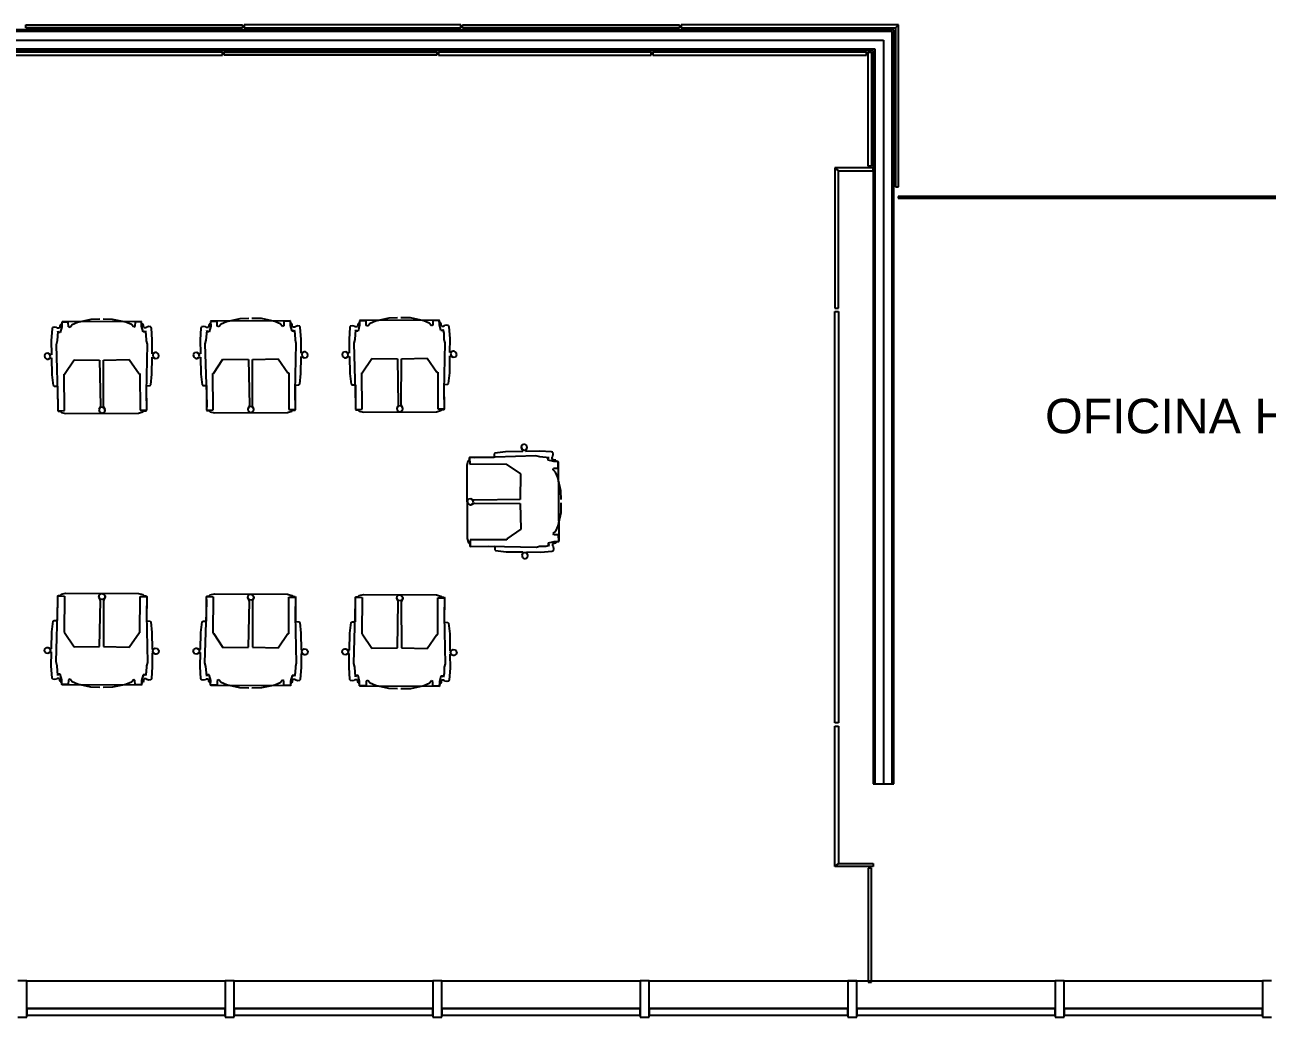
# Model space of a CAD drawing. Header units: millimetres. Extents: x 32.4 to 129.7, y 76.1 to 139.3.
# Drawn here: x 81.08 to 88.27, y 76.09 to 81.83 of the extents above; entities that cross this region are included whole.
import ezdxf

# ---------------------------------------------------------------- set-up
doc = ezdxf.new("R2010")
doc.units = ezdxf.units.MM
for name, color, linetype in [('carpinteria vidrio', 7, 'Continuous'), ('HATCH LADRILLO COMUN', 7, 'Continuous'), ('Lineas Carpintería', 7, 'Continuous'), ('n carpinteria vidrio', 7, 'Continuous'), ('Sectores', 3, 'Continuous'), ('tabique', 7, 'Continuous'), ('tabique revestimiento', 7, 'Continuous')]:
    doc.layers.add(name, color=color, linetype=linetype)
doc.styles.add('MtXpl_Arial_Unicode_', font='ARIALUNI.ttf')

msp = doc.modelspace()

# ---------------------------------------------------------------- linework, layer by layer
at = {"linetype": 'Continuous'}
for p, q in [((81.462156, 80.121919), (81.385203, 80.103895)), ((81.513317, 80.123496), (81.462156, 80.121919)), ((81.587584, 80.122712), (81.532148, 80.123718)), ((81.664736, 80.105665), (81.587584, 80.122712)), ((82.323315, 80.125839), (82.246363, 80.107815)), ((82.374477, 80.127416), (82.323315, 80.125839)), ((82.448743, 80.126632), (82.393308, 80.127638)), ((82.525896, 80.109585), (82.448743, 80.126632)), ((83.477015, 80.118768), (83.018386, 80.115875)), ((83.184475, 80.129759), (83.107522, 80.111735)), ((83.235636, 80.131335), (83.184475, 80.129759)), ((83.309903, 80.130552), (83.254467, 80.131558)), ((83.387056, 80.113504), (83.309903, 80.130552)), ((83.439662, 80.11641), (83.438897, 80.088642)), ((83.477213, 80.116429), (83.439662, 80.11641)), ((83.477212, 80.09031), (83.477015, 80.118768)), ((83.478247, 80.102491), (83.477213, 80.116429)), ((81.237048, 80.067212), (81.232558, 79.999667)), ((81.239751, 80.075021), (81.237048, 80.067212)), ((81.250811, 80.077319), (81.239751, 80.075021)), ((81.263007, 80.075027), (81.250811, 80.077319)), ((81.267063, 80.070836), (81.263007, 80.075027)), ((81.270765, 80.054164), (81.2661, 79.998738)), ((81.280948, 80.071394), (81.267063, 80.070836)), ((81.273511, 80.046826), (81.270765, 80.054164)), ((81.285003, 80.046899), (81.273511, 80.046826)), ((81.284717, 80.091623), (81.280948, 80.071394)), ((81.292455, 80.091717), (81.284717, 80.091623)), ((81.293832, 80.080257), (81.285003, 80.046899)), ((81.293313, 80.105667), (81.292455, 80.091717)), ((81.296066, 80.108035), (81.293313, 80.105667)), ((81.330861, 80.106124), (81.293313, 80.105667)), ((81.293313, 80.105667), (81.293832, 80.080257)), ((81.754695, 80.110928), (81.296066, 80.108035)), ((81.331986, 80.078651), (81.330861, 80.106124)), ((81.341463, 80.075841), (81.331986, 80.078651)), ((81.354098, 80.090296), (81.341463, 80.075841)), ((81.385203, 80.103895), (81.354098, 80.090296)), ((81.696011, 80.092461), (81.664736, 80.105665)), ((81.709514, 80.077402), (81.696011, 80.092461)), ((81.716578, 80.080802), (81.709514, 80.077402)), ((81.717342, 80.108571), (81.716578, 80.080802)), ((81.754894, 80.10859), (81.717342, 80.108571)), ((81.754893, 80.08247), (81.754695, 80.110928)), ((81.763947, 80.049931), (81.754893, 80.08247)), ((81.755928, 80.094651), (81.754894, 80.10859)), ((81.763667, 80.094655), (81.755928, 80.094651)), ((81.76773, 80.074171), (81.763667, 80.094655)), ((81.775439, 80.050004), (81.763947, 80.049931)), ((81.781498, 80.073991), (81.76773, 80.074171)), ((81.777661, 80.056179), (81.775439, 80.050004)), ((81.782262, 80.034451), (81.777661, 80.056179)), ((81.785584, 80.078335), (81.781498, 80.073991)), ((81.79775, 80.080782), (81.785584, 80.078335)), ((81.808839, 80.078624), (81.79775, 80.080782)), ((81.81164, 80.07085), (81.808839, 80.078624)), ((81.816986, 80.003358), (81.81164, 80.07085)), ((82.098208, 80.071132), (82.093717, 80.003587)), ((82.10091, 80.078941), (82.098208, 80.071132)), ((82.111971, 80.081239), (82.10091, 80.078941)), ((82.124166, 80.078947), (82.111971, 80.081239)), ((82.128223, 80.074755), (82.124166, 80.078947)), ((82.131925, 80.058084), (82.12726, 80.002658)), ((82.142107, 80.075314), (82.128223, 80.074755)), ((82.134671, 80.050746), (82.131925, 80.058084)), ((82.146163, 80.050819), (82.134671, 80.050746)), ((82.145877, 80.095543), (82.142107, 80.075314)), ((82.153615, 80.095637), (82.145877, 80.095543)), ((82.154991, 80.084177), (82.146163, 80.050819)), ((82.154472, 80.109587), (82.153615, 80.095637)), ((82.157226, 80.111955), (82.154472, 80.109587)), ((82.192021, 80.110044), (82.154472, 80.109587)), ((82.154472, 80.109587), (82.154991, 80.084177)), ((82.615855, 80.114848), (82.157226, 80.111955)), ((82.193146, 80.082571), (82.192021, 80.110044)), ((82.202623, 80.079761), (82.193146, 80.082571)), ((82.215257, 80.094216), (82.202623, 80.079761)), ((82.246363, 80.107815), (82.215257, 80.094216)), ((82.557171, 80.096381), (82.525896, 80.109585)), ((82.570673, 80.081322), (82.557171, 80.096381)), ((82.577738, 80.084722), (82.570673, 80.081322)), ((82.578502, 80.11249), (82.577738, 80.084722)), ((82.616053, 80.11251), (82.578502, 80.11249)), ((82.616052, 80.08639), (82.615855, 80.114848)), ((82.625106, 80.053851), (82.616052, 80.08639)), ((82.617088, 80.098571), (82.616053, 80.11251)), ((82.624826, 80.098575), (82.617088, 80.098571)), ((82.628889, 80.078091), (82.624826, 80.098575)), ((82.636598, 80.053924), (82.625106, 80.053851)), ((82.642658, 80.077911), (82.628889, 80.078091)), ((82.638821, 80.060099), (82.636598, 80.053924)), ((82.643421, 80.03837), (82.638821, 80.060099)), ((82.646744, 80.082255), (82.642658, 80.077911)), ((82.65891, 80.084702), (82.646744, 80.082255)), ((82.669998, 80.082544), (82.65891, 80.084702)), ((82.672799, 80.07477), (82.669998, 80.082544)), ((82.678146, 80.007278), (82.672799, 80.07477)), ((82.959368, 80.075052), (82.954877, 80.007507)), ((82.96207, 80.082861), (82.959368, 80.075052)), ((82.973131, 80.085159), (82.96207, 80.082861)), ((82.985326, 80.082867), (82.973131, 80.085159)), ((82.989383, 80.078675), (82.985326, 80.082867)), ((82.993084, 80.062004), (82.988419, 80.006578)), ((83.003267, 80.079234), (82.989383, 80.078675)), ((82.995831, 80.054666), (82.993084, 80.062004)), ((83.007323, 80.054739), (82.995831, 80.054666)), ((83.007036, 80.099463), (83.003267, 80.079234)), ((83.014774, 80.099557), (83.007036, 80.099463)), ((83.016151, 80.088097), (83.007323, 80.054739)), ((83.015632, 80.113507), (83.014774, 80.099557)), ((83.018386, 80.115875), (83.015632, 80.113507)), ((83.053181, 80.113963), (83.015632, 80.113507)), ((83.015632, 80.113507), (83.016151, 80.088097)), ((83.054306, 80.086491), (83.053181, 80.113963)), ((83.063782, 80.083681), (83.054306, 80.086491)), ((83.076417, 80.098136), (83.063782, 80.083681)), ((83.107522, 80.111735), (83.076417, 80.098136)), ((83.418331, 80.100301), (83.387056, 80.113504)), ((83.431833, 80.085242), (83.418331, 80.100301)), ((83.438897, 80.088642), (83.431833, 80.085242)), ((83.486266, 80.057771), (83.477212, 80.09031)), ((83.485986, 80.102495), (83.478247, 80.102491)), ((83.490049, 80.082011), (83.485986, 80.102495)), ((83.497758, 80.057844), (83.486266, 80.057771)), ((83.503817, 80.081831), (83.490049, 80.082011)), ((83.49998, 80.064018), (83.497758, 80.057844)), ((83.504581, 80.04229), (83.49998, 80.064018)), ((83.507904, 80.086175), (83.503817, 80.081831)), ((83.520069, 80.088621), (83.507904, 80.086175)), ((83.531158, 80.086464), (83.520069, 80.088621)), ((83.533959, 80.07869), (83.531158, 80.086464)), ((83.539305, 80.011198), (83.533959, 80.07869)), ((81.232558, 79.999667), (81.234177, 79.918297)), ((81.2661, 79.998738), (81.260608, 79.976174)), ((81.260608, 79.976174), (81.270765, 79.623608)), ((81.783554, 79.998213), (81.782262, 80.034451)), ((81.783062, 79.702114), (81.788357, 79.979516)), ((81.788357, 79.979516), (81.783554, 79.998213)), ((81.8164, 79.922733), (81.816986, 80.003358)), ((82.093717, 80.003587), (82.095337, 79.922217)), ((82.12726, 80.002658), (82.121768, 79.980094)), ((82.121768, 79.980094), (82.131925, 79.627527)), ((82.644714, 80.002133), (82.643421, 80.03837)), ((82.644222, 79.706034), (82.649516, 79.983436)), ((82.649516, 79.983436), (82.644714, 80.002133)), ((82.67756, 79.926653), (82.678146, 80.007278)), ((82.954877, 80.007507), (82.956496, 79.926137)), ((82.988419, 80.006578), (82.982928, 79.984014)), ((82.982928, 79.984014), (82.993085, 79.631447)), ((83.505874, 80.006053), (83.504581, 80.04229)), ((83.505381, 79.709953), (83.510676, 79.987356)), ((83.510676, 79.987356), (83.505874, 80.006053)), ((83.53872, 79.930573), (83.539305, 80.011198)), ((81.200362, 79.92423), (81.192818, 79.912784)), ((81.200362, 79.92423), (81.192818, 79.912784)), ((81.192818, 79.912784), (81.195577, 79.899356)), ((81.192818, 79.912784), (81.195577, 79.899356)), ((81.213789, 79.926989), (81.200362, 79.92423)), ((81.213789, 79.926989), (81.200362, 79.92423)), ((81.225235, 79.919446), (81.213789, 79.926989)), ((81.223296, 79.92136), (81.213789, 79.926989)), ((81.220451, 79.894572), (81.227995, 79.906018)), ((81.234177, 79.918297), (81.223296, 79.92136)), ((81.227995, 79.906018), (81.225235, 79.919446)), ((81.815201, 79.805495), (81.816302, 79.903828)), ((81.816302, 79.903828), (81.834386, 79.895785)), ((81.834164, 79.930917), (81.8164, 79.922733)), ((81.827724, 79.928202), (81.820181, 79.916756)), ((81.820181, 79.916756), (81.82294, 79.903328)), ((81.82294, 79.903328), (81.834386, 79.895785)), ((81.841152, 79.930961), (81.827724, 79.928202)), ((81.841152, 79.930961), (81.834164, 79.930917)), ((81.852598, 79.923418), (81.841152, 79.930961)), ((81.852598, 79.923418), (81.841152, 79.930961)), ((81.847814, 79.898544), (81.855357, 79.90999)), ((81.847814, 79.898544), (81.855357, 79.90999)), ((81.855357, 79.90999), (81.852598, 79.923418)), ((81.852598, 79.923418), (81.852598, 79.923418)), ((81.855357, 79.90999), (81.852598, 79.923418)), ((81.852598, 79.923418), (81.852598, 79.923418)), ((82.061521, 79.92815), (82.053978, 79.916704)), ((82.061521, 79.92815), (82.053978, 79.916704)), ((82.053978, 79.916704), (82.056737, 79.903276)), ((82.053978, 79.916704), (82.056737, 79.903276)), ((82.056737, 79.903276), (82.068183, 79.895733)), ((82.056737, 79.903276), (82.068183, 79.895733)), ((82.074949, 79.930909), (82.061521, 79.92815)), ((82.074949, 79.930909), (82.061521, 79.92815)), ((82.086395, 79.923366), (82.074949, 79.930909)), ((82.084456, 79.92528), (82.074949, 79.930909)), ((82.075171, 79.895777), (82.084643, 79.901563)), ((82.081611, 79.898492), (82.089154, 79.909938)), ((82.095337, 79.922217), (82.084456, 79.92528)), ((82.084643, 79.901563), (82.09565, 79.904666)), ((82.089154, 79.909938), (82.086395, 79.923366)), ((82.09565, 79.904666), (82.098013, 79.805615)), ((82.67636, 79.809414), (82.677462, 79.907748)), ((82.677462, 79.907748), (82.695546, 79.899705)), ((82.695323, 79.934837), (82.67756, 79.926653)), ((82.688884, 79.932122), (82.681341, 79.920676)), ((82.681341, 79.920676), (82.6841, 79.907248)), ((82.6841, 79.907248), (82.695546, 79.899705)), ((82.702312, 79.934881), (82.688884, 79.932122)), ((82.702312, 79.934881), (82.695323, 79.934837)), ((82.695546, 79.899705), (82.708974, 79.902464)), ((82.695546, 79.899705), (82.708974, 79.902464)), ((82.713758, 79.927338), (82.702312, 79.934881)), ((82.713758, 79.927338), (82.702312, 79.934881)), ((82.708974, 79.902464), (82.716517, 79.91391)), ((82.708974, 79.902464), (82.716517, 79.91391)), ((82.716517, 79.91391), (82.713758, 79.927338)), ((82.713758, 79.927338), (82.713758, 79.927338)), ((82.716517, 79.91391), (82.713758, 79.927338)), ((82.713758, 79.927338), (82.713758, 79.927338)), ((82.922681, 79.93207), (82.915137, 79.920624)), ((82.922681, 79.93207), (82.915137, 79.920624)), ((82.915137, 79.920624), (82.917897, 79.907196)), ((82.915137, 79.920624), (82.917897, 79.907196)), ((82.917897, 79.907196), (82.929343, 79.899653)), ((82.917897, 79.907196), (82.929343, 79.899653)), ((82.936109, 79.934829), (82.922681, 79.93207)), ((82.936109, 79.934829), (82.922681, 79.93207)), ((82.929343, 79.899653), (82.94277, 79.902412)), ((82.947555, 79.927286), (82.936109, 79.934829)), ((82.945616, 79.9292), (82.936109, 79.934829)), ((82.936331, 79.899697), (82.945803, 79.905483)), ((82.94277, 79.902412), (82.950314, 79.913858)), ((82.956496, 79.926137), (82.945616, 79.9292)), ((82.945803, 79.905483), (82.95681, 79.908586)), ((82.950314, 79.913858), (82.947555, 79.927286)), ((82.95681, 79.908586), (82.959173, 79.809535)), ((83.53752, 79.813334), (83.538621, 79.911668)), ((83.538621, 79.911668), (83.556706, 79.903624)), ((83.556483, 79.938757), (83.53872, 79.930573)), ((83.550044, 79.936042), (83.5425, 79.924596)), ((83.5425, 79.924596), (83.54526, 79.911168)), ((83.54526, 79.911168), (83.556706, 79.903624)), ((83.563471, 79.938801), (83.550044, 79.936042)), ((83.563471, 79.938801), (83.556483, 79.938757)), ((83.556706, 79.903624), (83.570133, 79.906384)), ((83.556706, 79.903624), (83.570133, 79.906384)), ((83.574917, 79.931257), (83.563471, 79.938801)), ((83.574917, 79.931257), (83.563471, 79.938801)), ((83.570133, 79.906384), (83.577677, 79.91783)), ((83.570133, 79.906384), (83.577677, 79.91783)), ((83.577677, 79.91783), (83.574917, 79.931257)), ((83.574917, 79.931257), (83.574917, 79.931257)), ((83.577677, 79.91783), (83.574917, 79.931257)), ((83.574917, 79.931257), (83.574917, 79.931257)), ((81.195577, 79.899356), (81.207023, 79.891813)), ((81.195577, 79.899356), (81.207023, 79.891813)), ((81.207023, 79.891813), (81.220451, 79.894572)), ((81.207023, 79.891813), (81.214012, 79.891857)), ((81.214012, 79.891857), (81.223484, 79.897643)), ((81.223484, 79.897643), (81.234491, 79.900746)), ((81.234491, 79.900746), (81.236853, 79.801695)), ((81.309093, 79.805646), (81.364249, 79.888416)), ((81.364249, 79.888416), (81.511978, 79.886215)), ((81.511978, 79.886215), (81.517151, 79.621383)), ((81.534728, 79.621495), (81.535171, 79.886333)), ((81.535171, 79.886333), (81.684204, 79.890442)), ((81.684204, 79.890442), (81.740404, 79.808377)), ((81.834386, 79.895785), (81.847814, 79.898544)), ((81.834386, 79.895785), (81.847814, 79.898544)), ((82.068183, 79.895733), (82.081611, 79.898492)), ((82.068183, 79.895733), (82.075171, 79.895777)), ((82.170252, 79.809566), (82.225409, 79.892336)), ((82.225409, 79.892336), (82.373138, 79.890135)), ((82.373138, 79.890135), (82.378311, 79.625303)), ((82.395888, 79.625414), (82.396331, 79.890253)), ((82.396331, 79.890253), (82.545364, 79.894362)), ((82.545364, 79.894362), (82.601564, 79.812296)), ((82.929343, 79.899653), (82.936331, 79.899697)), ((83.031412, 79.813486), (83.086569, 79.896256)), ((83.086569, 79.896256), (83.234297, 79.894055)), ((83.234297, 79.894055), (83.23947, 79.629223)), ((83.257048, 79.629334), (83.257491, 79.894173)), ((83.257491, 79.894173), (83.406524, 79.898282)), ((83.406524, 79.898282), (83.462724, 79.816216)), ((81.236853, 79.801695), (81.244389, 79.739835)), ((81.30662, 79.80563), (81.309093, 79.805646)), ((81.308617, 79.595708), (81.30662, 79.80563)), ((81.740404, 79.808377), (81.745387, 79.808408)), ((81.745387, 79.808408), (81.746062, 79.596974)), ((81.808445, 79.743407), (81.815201, 79.805495)), ((82.098013, 79.805615), (82.105549, 79.743755)), ((82.167779, 79.80955), (82.170252, 79.809566)), ((82.169777, 79.599628), (82.167779, 79.80955)), ((82.601564, 79.812296), (82.606547, 79.812328)), ((82.606547, 79.812328), (82.607221, 79.600894)), ((82.669605, 79.747326), (82.67636, 79.809414)), ((82.959173, 79.809535), (82.966708, 79.747675)), ((83.028939, 79.81347), (83.031412, 79.813486)), ((83.030937, 79.603548), (83.028939, 79.81347)), ((83.462724, 79.816216), (83.467706, 79.816248)), ((83.467706, 79.816248), (83.468381, 79.604814)), ((83.530765, 79.751246), (83.53752, 79.813334)), ((81.244389, 79.739835), (81.248665, 79.736259)), ((81.248665, 79.736259), (81.269299, 79.735553)), ((81.269299, 79.735553), (81.269922, 79.5933)), ((81.78477, 79.59656), (81.783062, 79.702114)), ((81.783592, 79.738809), (81.804214, 79.739776)), ((81.78477, 79.59656), (81.783592, 79.738809)), ((81.804214, 79.739776), (81.808445, 79.743407)), ((82.105549, 79.743755), (82.109825, 79.740179)), ((82.109825, 79.740179), (82.130459, 79.739473)), ((82.130459, 79.739473), (82.131082, 79.59722)), ((82.64593, 79.60048), (82.644222, 79.706034)), ((82.644752, 79.742729), (82.665374, 79.743696)), ((82.64593, 79.60048), (82.644752, 79.742729)), ((82.665374, 79.743696), (82.669605, 79.747326)), ((82.966708, 79.747675), (82.970985, 79.744099)), ((82.970985, 79.744099), (82.991618, 79.743393)), ((82.991618, 79.743393), (82.992241, 79.60114)), ((83.507089, 79.6044), (83.505381, 79.709953)), ((83.505911, 79.746649), (83.526533, 79.747616)), ((83.507089, 79.6044), (83.505911, 79.746649)), ((83.526533, 79.747616), (83.530765, 79.751246)), ((81.270765, 79.623608), (81.269922, 79.5933)), ((81.517151, 79.621383), (81.514115, 79.610596)), ((81.529457, 79.615294), (81.516029, 79.612534)), ((81.540903, 79.60775), (81.529457, 79.615294)), ((81.537858, 79.610756), (81.534728, 79.621495)), ((82.131925, 79.627527), (82.131082, 79.59722)), ((82.377189, 79.616454), (82.369645, 79.605008)), ((82.375274, 79.614515), (82.369645, 79.605008)), ((82.378311, 79.625303), (82.375274, 79.614515)), ((82.390616, 79.619214), (82.377189, 79.616454)), ((82.402062, 79.61167), (82.390616, 79.619214)), ((82.399018, 79.614676), (82.395888, 79.625414)), ((82.404777, 79.605231), (82.399018, 79.614676)), ((82.993085, 79.631447), (82.992241, 79.60114)), ((83.238348, 79.620374), (83.230805, 79.608928)), ((83.236434, 79.618435), (83.230805, 79.608928)), ((83.23947, 79.629223), (83.236434, 79.618435)), ((83.251776, 79.623134), (83.238348, 79.620374)), ((83.263222, 79.61559), (83.251776, 79.623134)), ((83.260177, 79.618596), (83.257048, 79.629334)), ((83.265937, 79.609151), (83.260177, 79.618596)), ((83.265981, 79.602162), (83.263222, 79.61559)), ((81.269922, 79.5933), (81.308617, 79.595708)), ((81.269922, 79.5933), (81.272447, 79.590809)), ((81.272447, 79.590809), (81.283378, 79.590878)), ((81.283378, 79.590878), (81.291353, 79.583649)), ((81.291353, 79.583649), (81.315875, 79.577591)), ((81.315875, 79.577591), (81.738141, 79.580265)), ((81.516029, 79.612534), (81.508485, 79.601088)), ((81.514115, 79.610596), (81.508485, 79.601088)), ((81.508485, 79.601088), (81.511245, 79.587661)), ((81.508485, 79.601088), (81.511245, 79.587661)), ((81.511245, 79.587661), (81.522691, 79.580117)), ((81.511245, 79.587661), (81.522691, 79.580117)), ((81.522691, 79.580117), (81.536118, 79.582877)), ((81.522691, 79.580117), (81.536118, 79.582877)), ((81.536118, 79.582877), (81.543662, 79.594323)), ((81.536118, 79.582877), (81.543662, 79.594323)), ((81.543618, 79.601311), (81.537858, 79.610756)), ((81.543662, 79.594323), (81.540903, 79.60775)), ((81.543662, 79.594323), (81.543618, 79.601311)), ((81.738141, 79.580265), (81.762585, 79.586632)), ((81.746062, 79.596974), (81.78477, 79.59656)), ((81.762585, 79.586632), (81.770468, 79.593962)), ((81.770468, 79.593962), (81.782276, 79.594036)), ((81.782276, 79.594036), (81.78477, 79.59656)), ((82.131082, 79.59722), (82.169777, 79.599628)), ((82.131082, 79.59722), (82.133607, 79.594729)), ((82.133607, 79.594729), (82.144538, 79.594798)), ((82.144538, 79.594798), (82.152513, 79.587569)), ((82.152513, 79.587569), (82.177035, 79.581511)), ((82.177035, 79.581511), (82.599301, 79.584185)), ((82.369645, 79.605008), (82.372404, 79.591581)), ((82.369645, 79.605008), (82.372404, 79.591581)), ((82.372404, 79.591581), (82.38385, 79.584037)), ((82.372404, 79.591581), (82.38385, 79.584037)), ((82.38385, 79.584037), (82.397278, 79.586797)), ((82.38385, 79.584037), (82.397278, 79.586797)), ((82.397278, 79.586797), (82.404822, 79.598243)), ((82.397278, 79.586797), (82.404822, 79.598243)), ((82.404822, 79.598243), (82.402062, 79.61167)), ((82.404822, 79.598243), (82.404777, 79.605231)), ((82.599301, 79.584185), (82.623744, 79.590552)), ((82.607221, 79.600894), (82.64593, 79.60048)), ((82.623744, 79.590552), (82.631627, 79.597882)), ((82.631627, 79.597882), (82.643436, 79.597956)), ((82.643436, 79.597956), (82.64593, 79.60048)), ((82.992241, 79.60114), (83.030937, 79.603548)), ((82.992241, 79.60114), (82.994767, 79.598648)), ((82.994767, 79.598648), (83.005697, 79.598718)), ((83.005697, 79.598718), (83.013672, 79.591488)), ((83.013672, 79.591488), (83.038195, 79.585431)), ((83.038195, 79.585431), (83.46046, 79.588104)), ((83.230805, 79.608928), (83.233564, 79.595501)), ((83.230805, 79.608928), (83.233564, 79.595501)), ((83.233564, 79.595501), (83.24501, 79.587957)), ((83.233564, 79.595501), (83.24501, 79.587957)), ((83.24501, 79.587957), (83.258438, 79.590716)), ((83.24501, 79.587957), (83.258438, 79.590716)), ((83.258438, 79.590716), (83.265981, 79.602162)), ((83.258438, 79.590716), (83.265981, 79.602162)), ((83.265981, 79.602162), (83.265937, 79.609151)), ((83.46046, 79.588104), (83.484904, 79.594472)), ((83.468381, 79.604814), (83.507089, 79.6044)), ((83.484904, 79.594472), (83.492787, 79.601801)), ((83.492787, 79.601801), (83.504596, 79.601876)), ((83.504596, 79.601876), (83.507089, 79.6044)), ((83.971619, 79.400275), (83.958191, 79.397516)), ((83.971619, 79.400275), (83.958191, 79.397516)), ((83.983065, 79.392732), (83.971619, 79.400275)), ((83.983065, 79.392732), (83.971619, 79.400275)), ((84.035009, 79.332485), (83.682443, 79.322328)), ((83.795094, 79.344428), (83.794388, 79.323794)), ((83.79867, 79.348704), (83.795094, 79.344428)), ((83.86053, 79.35624), (83.79867, 79.348704)), ((83.959581, 79.358603), (83.86053, 79.35624)), ((83.958191, 79.397516), (83.950648, 79.38607)), ((83.958191, 79.397516), (83.950648, 79.38607)), ((83.950648, 79.38607), (83.953407, 79.372642)), ((83.950648, 79.38607), (83.950692, 79.379082)), ((83.950692, 79.379082), (83.956478, 79.36961)), ((83.953407, 79.372642), (83.964853, 79.365099)), ((83.956478, 79.36961), (83.959581, 79.358603)), ((83.964853, 79.365099), (83.978281, 79.367858)), ((83.977132, 79.358916), (83.980195, 79.369797)), ((84.058502, 79.360536), (83.977132, 79.358916)), ((83.978281, 79.367858), (83.985824, 79.379304)), ((83.980195, 79.369797), (83.985824, 79.379304)), ((83.985824, 79.379304), (83.983065, 79.392732)), ((83.985824, 79.379304), (83.983065, 79.392732)), ((84.057573, 79.326993), (84.035009, 79.332485)), ((84.112999, 79.322328), (84.057573, 79.326993)), ((84.126047, 79.356045), (84.058502, 79.360536)), ((84.133856, 79.353342), (84.126047, 79.356045)), ((84.129671, 79.32603), (84.133862, 79.330086)), ((84.130229, 79.312146), (84.129671, 79.32603)), ((84.136154, 79.342282), (84.133856, 79.353342)), ((84.133862, 79.330086), (84.136154, 79.342282)), ((83.642484, 79.30174), (83.636426, 79.277218)), ((83.636426, 79.277218), (83.6391, 78.854952)), ((83.649713, 79.309715), (83.642484, 79.30174)), ((83.652135, 79.323171), (83.649644, 79.320646)), ((83.649644, 79.320646), (83.649713, 79.309715)), ((83.794388, 79.323794), (83.652135, 79.323171)), ((83.652135, 79.323171), (83.654543, 79.284476)), ((83.682443, 79.322328), (83.652135, 79.323171)), ((83.654543, 79.284476), (83.864465, 79.286474)), ((83.864465, 79.286474), (83.864481, 79.284001)), ((83.864481, 79.284001), (83.947251, 79.228844)), ((84.105661, 79.319582), (84.112999, 79.322328)), ((84.105734, 79.30809), (84.105661, 79.319582)), ((84.139092, 79.299262), (84.105734, 79.30809)), ((84.150458, 79.308376), (84.130229, 79.312146)), ((84.134676, 79.25163), (84.137486, 79.261107)), ((84.137486, 79.261107), (84.164959, 79.262232)), ((84.164502, 79.29978), (84.139092, 79.299262)), ((84.150552, 79.300638), (84.150458, 79.308376)), ((84.164502, 79.29978), (84.150552, 79.300638)), ((84.164959, 79.262232), (84.164502, 79.29978)), ((84.16687, 79.297027), (84.164502, 79.29978)), ((84.169763, 78.838398), (84.16687, 79.297027)), ((83.947251, 79.228844), (83.94505, 79.081115)), ((84.149131, 79.238995), (84.134676, 79.25163)), ((84.16273, 79.20789), (84.149131, 79.238995)), ((84.180754, 79.130938), (84.16273, 79.20789)), ((84.182331, 79.079776), (84.180754, 79.130938)), ((83.646496, 79.081848), (83.638952, 79.070402)), ((83.646496, 79.081848), (83.638952, 79.070402)), ((83.638952, 79.070402), (83.641712, 79.056975)), ((83.638952, 79.070402), (83.641712, 79.056975)), ((83.641712, 79.056975), (83.653158, 79.049431)), ((83.641712, 79.056975), (83.653158, 79.049431)), ((83.659923, 79.084608), (83.646496, 79.081848)), ((83.659923, 79.084608), (83.646496, 79.081848)), ((83.653158, 79.049431), (83.666585, 79.052191)), ((83.653158, 79.049431), (83.660146, 79.049475)), ((83.671369, 79.077064), (83.659923, 79.084608)), ((83.669431, 79.078979), (83.659923, 79.084608)), ((83.660146, 79.049475), (83.669591, 79.055235)), ((83.666585, 79.052191), (83.674129, 79.063637)), ((83.680218, 79.075942), (83.669431, 79.078979)), ((83.669591, 79.055235), (83.68033, 79.058365)), ((83.674129, 79.063637), (83.671369, 79.077064)), ((83.94505, 79.081115), (83.680218, 79.075942)), ((83.68033, 79.058365), (83.945168, 79.057922)), ((83.945168, 79.057922), (83.949277, 78.908889)), ((84.181547, 79.00551), (84.182553, 79.060945)), ((84.1645, 78.928357), (84.181547, 79.00551)), ((83.949277, 78.908889), (83.867212, 78.852689)), ((84.136237, 78.883579), (84.151296, 78.897082)), ((84.151296, 78.897082), (84.1645, 78.928357)), ((83.6391, 78.854952), (83.645467, 78.830509)), ((83.645467, 78.830509), (83.652797, 78.822626)), ((83.655809, 78.847032), (83.655395, 78.808323)), ((83.867243, 78.847706), (83.655809, 78.847032)), ((83.867212, 78.852689), (83.867243, 78.847706)), ((84.108766, 78.829146), (84.141305, 78.838201)), ((84.108839, 78.817655), (84.108766, 78.829146)), ((84.132826, 78.811595), (84.133006, 78.825364)), ((84.133006, 78.825364), (84.15349, 78.829427)), ((84.139637, 78.876515), (84.136237, 78.883579)), ((84.167406, 78.875751), (84.139637, 78.876515)), ((84.141305, 78.838201), (84.169763, 78.838398)), ((84.153486, 78.837165), (84.167425, 78.838199)), ((84.15349, 78.829427), (84.153486, 78.837165)), ((84.167425, 78.838199), (84.167406, 78.875751)), ((83.652797, 78.822626), (83.652871, 78.810817)), ((83.652871, 78.810817), (83.655395, 78.808323)), ((83.655395, 78.808323), (83.760949, 78.810031)), ((83.655395, 78.808323), (83.797644, 78.809501)), ((83.760949, 78.810031), (84.038351, 78.804737)), ((83.797644, 78.809501), (83.798611, 78.788879)), ((83.798611, 78.788879), (83.802242, 78.784648)), ((83.802242, 78.784648), (83.86433, 78.777892)), ((83.86433, 78.777892), (83.962663, 78.776791)), ((83.962663, 78.776791), (83.95462, 78.758707)), ((83.962163, 78.770153), (83.95462, 78.758707)), ((83.95462, 78.758707), (83.957379, 78.745279)), ((83.95462, 78.758707), (83.957379, 78.745279)), ((83.975591, 78.772912), (83.962163, 78.770153)), ((83.987037, 78.765369), (83.975591, 78.772912)), ((83.989752, 78.758929), (83.981568, 78.776693)), ((83.981568, 78.776693), (84.062193, 78.776107)), ((83.982253, 78.740495), (83.989796, 78.751941)), ((83.982253, 78.740495), (83.989796, 78.751941)), ((83.989796, 78.751941), (83.987037, 78.765369)), ((83.989796, 78.751941), (83.989752, 78.758929)), ((84.038351, 78.804737), (84.057048, 78.809539)), ((84.057048, 78.809539), (84.093286, 78.810832)), ((84.062193, 78.776107), (84.129685, 78.781453)), ((84.093286, 78.810832), (84.115014, 78.815432)), ((84.115014, 78.815432), (84.108839, 78.817655)), ((84.129685, 78.781453), (84.137459, 78.784255)), ((84.13717, 78.807509), (84.132826, 78.811595)), ((84.139617, 78.795343), (84.13717, 78.807509)), ((84.137459, 78.784255), (84.139617, 78.795343)), ((83.957379, 78.745279), (83.968825, 78.737736)), ((83.957379, 78.745279), (83.968825, 78.737736)), ((83.968825, 78.737736), (83.982253, 78.740495)), ((83.968825, 78.737736), (83.982253, 78.740495)), ((83.982253, 78.740495), (83.982253, 78.740495)), ((83.982253, 78.740495), (83.982253, 78.740495)), ((81.291353, 78.53276), (81.315875, 78.538817)), ((81.315875, 78.538817), (81.738141, 78.536144)), ((81.511245, 78.528748), (81.522691, 78.536291)), ((81.511245, 78.528748), (81.522691, 78.536291)), ((81.522691, 78.536291), (81.536118, 78.533532)), ((81.522691, 78.536291), (81.536118, 78.533532)), ((81.738141, 78.536144), (81.762585, 78.529776)), ((81.260608, 78.140234), (81.270765, 78.492801)), ((81.269299, 78.380856), (81.269922, 78.523108)), ((81.269922, 78.523108), (81.272447, 78.5256)), ((81.269922, 78.523108), (81.308617, 78.5207)), ((81.270765, 78.492801), (81.269922, 78.523108)), ((81.272447, 78.5256), (81.283378, 78.525531)), ((81.283378, 78.525531), (81.291353, 78.53276)), ((81.308617, 78.5207), (81.30662, 78.310778)), ((81.508485, 78.51532), (81.511245, 78.528748)), ((81.508485, 78.51532), (81.511245, 78.528748)), ((81.516029, 78.503874), (81.508485, 78.51532)), ((81.514115, 78.505813), (81.508485, 78.51532)), ((81.511978, 78.230194), (81.517151, 78.495025)), ((81.517151, 78.495025), (81.514115, 78.505813)), ((81.529457, 78.501115), (81.516029, 78.503874)), ((81.540903, 78.508658), (81.529457, 78.501115)), ((81.537858, 78.505652), (81.534728, 78.494914)), ((81.534728, 78.494914), (81.535171, 78.230075)), ((81.536118, 78.533532), (81.543662, 78.522086)), ((81.536118, 78.533532), (81.543662, 78.522086)), ((81.543618, 78.515098), (81.537858, 78.505652)), ((81.543662, 78.522086), (81.540903, 78.508658)), ((81.543662, 78.522086), (81.543618, 78.515098)), ((81.745387, 78.308), (81.746062, 78.519435)), ((81.746062, 78.519435), (81.78477, 78.519849)), ((81.762585, 78.529776), (81.770468, 78.522447)), ((81.770468, 78.522447), (81.782276, 78.522372)), ((81.782276, 78.522372), (81.78477, 78.519849)), ((81.78477, 78.519849), (81.783062, 78.414295)), ((81.78477, 78.519849), (81.783592, 78.3776)), ((82.121768, 78.136314), (82.131925, 78.488881)), ((82.130459, 78.376936), (82.131082, 78.519188)), ((82.131082, 78.519188), (82.133607, 78.52168)), ((82.131082, 78.519188), (82.169777, 78.51678)), ((82.131925, 78.488881), (82.131082, 78.519188)), ((82.133607, 78.52168), (82.144538, 78.521611)), ((82.144538, 78.521611), (82.152513, 78.52884)), ((82.152513, 78.52884), (82.177035, 78.534897)), ((82.169777, 78.51678), (82.167779, 78.306858)), ((82.177035, 78.534897), (82.599301, 78.532224)), ((82.369645, 78.5114), (82.372404, 78.524828)), ((82.369645, 78.5114), (82.372404, 78.524828)), ((82.377189, 78.499954), (82.369645, 78.5114)), ((82.375274, 78.501893), (82.369645, 78.5114)), ((82.372404, 78.524828), (82.38385, 78.532371)), ((82.372404, 78.524828), (82.38385, 78.532371)), ((82.373138, 78.226274), (82.378311, 78.491105)), ((82.378311, 78.491105), (82.375274, 78.501893)), ((82.390616, 78.497195), (82.377189, 78.499954)), ((82.38385, 78.532371), (82.397278, 78.529612)), ((82.38385, 78.532371), (82.397278, 78.529612)), ((82.402062, 78.504738), (82.390616, 78.497195)), ((82.399018, 78.501732), (82.395888, 78.490994)), ((82.395888, 78.490994), (82.396331, 78.226155)), ((82.397278, 78.529612), (82.404822, 78.518166)), ((82.397278, 78.529612), (82.404822, 78.518166)), ((82.404777, 78.511178), (82.399018, 78.501732)), ((82.404822, 78.518166), (82.402062, 78.504738)), ((82.404822, 78.518166), (82.404777, 78.511178)), ((82.599301, 78.532224), (82.623744, 78.525856)), ((82.606547, 78.30408), (82.607221, 78.515515)), ((82.607221, 78.515515), (82.64593, 78.515929)), ((82.623744, 78.525856), (82.631627, 78.518527)), ((82.631627, 78.518527), (82.643436, 78.518452)), ((82.643436, 78.518452), (82.64593, 78.515929)), ((82.64593, 78.515929), (82.644222, 78.410375)), ((82.64593, 78.515929), (82.644752, 78.37368)), ((82.982928, 78.132394), (82.993085, 78.484961)), ((82.991618, 78.373016), (82.992241, 78.515268)), ((82.992241, 78.515268), (82.994767, 78.51776)), ((82.992241, 78.515268), (83.030937, 78.51286)), ((82.993085, 78.484961), (82.992241, 78.515268)), ((82.994767, 78.51776), (83.005697, 78.517691)), ((83.005697, 78.517691), (83.013672, 78.52492)), ((83.013672, 78.52492), (83.038195, 78.530977)), ((83.030937, 78.51286), (83.028939, 78.302938)), ((83.038195, 78.530977), (83.46046, 78.528304)), ((83.230805, 78.50748), (83.233564, 78.520908)), ((83.230805, 78.50748), (83.233564, 78.520908)), ((83.238348, 78.496034), (83.230805, 78.50748)), ((83.236434, 78.497973), (83.230805, 78.50748)), ((83.233564, 78.520908), (83.24501, 78.528451)), ((83.233564, 78.520908), (83.24501, 78.528451)), ((83.234297, 78.222354), (83.23947, 78.487185)), ((83.23947, 78.487185), (83.236434, 78.497973)), ((83.251776, 78.493275), (83.238348, 78.496034)), ((83.24501, 78.528451), (83.258438, 78.525692)), ((83.24501, 78.528451), (83.258438, 78.525692)), ((83.263222, 78.500818), (83.251776, 78.493275)), ((83.260177, 78.497812), (83.257048, 78.487074)), ((83.257048, 78.487074), (83.257491, 78.222236)), ((83.258438, 78.525692), (83.265981, 78.514246)), ((83.258438, 78.525692), (83.265981, 78.514246)), ((83.265937, 78.507258), (83.260177, 78.497812)), ((83.265981, 78.514246), (83.263222, 78.500818)), ((83.265981, 78.514246), (83.265937, 78.507258)), ((83.46046, 78.528304), (83.484904, 78.521937)), ((83.467706, 78.300161), (83.468381, 78.511595)), ((83.468381, 78.511595), (83.507089, 78.512009)), ((83.484904, 78.521937), (83.492787, 78.514607)), ((83.492787, 78.514607), (83.504596, 78.514532)), ((83.504596, 78.514532), (83.507089, 78.512009)), ((83.507089, 78.512009), (83.505381, 78.406455)), ((83.507089, 78.512009), (83.505911, 78.36976)), ((81.783062, 78.414295), (81.788357, 78.136892)), ((82.644222, 78.410375), (82.649516, 78.132972)), ((83.505381, 78.406455), (83.510676, 78.129052)), ((81.236853, 78.314713), (81.244389, 78.376573)), ((81.244389, 78.376573), (81.248665, 78.380149)), ((81.248665, 78.380149), (81.269299, 78.380856)), ((81.783592, 78.3776), (81.804214, 78.376632)), ((81.804214, 78.376632), (81.808445, 78.373002)), ((81.808445, 78.373002), (81.815201, 78.310914)), ((82.098013, 78.310793), (82.105549, 78.372653)), ((82.105549, 78.372653), (82.109825, 78.376229)), ((82.109825, 78.376229), (82.130459, 78.376936)), ((82.644752, 78.37368), (82.665374, 78.372712)), ((82.665374, 78.372712), (82.669605, 78.369082)), ((82.669605, 78.369082), (82.67636, 78.306994)), ((82.959173, 78.306873), (82.966708, 78.368734)), ((82.966708, 78.368734), (82.970985, 78.372309)), ((82.970985, 78.372309), (82.991618, 78.373016)), ((83.505911, 78.36976), (83.526533, 78.368792)), ((83.526533, 78.368792), (83.530765, 78.365162)), ((83.530765, 78.365162), (83.53752, 78.303074)), ((81.234491, 78.215663), (81.236853, 78.314713)), ((81.30662, 78.310778), (81.309093, 78.310763)), ((81.309093, 78.310763), (81.364249, 78.227992)), ((81.684204, 78.225966), (81.740404, 78.308032)), ((81.740404, 78.308032), (81.745387, 78.308)), ((81.815201, 78.310914), (81.816302, 78.21258)), ((82.09565, 78.211743), (82.098013, 78.310793)), ((82.167779, 78.306858), (82.170252, 78.306843)), ((82.170252, 78.306843), (82.225409, 78.224072)), ((82.545364, 78.222046), (82.601564, 78.304112)), ((82.601564, 78.304112), (82.606547, 78.30408)), ((82.67636, 78.306994), (82.677462, 78.20866)), ((82.95681, 78.207823), (82.959173, 78.306873)), ((83.028939, 78.302938), (83.031412, 78.302923)), ((83.031412, 78.302923), (83.086569, 78.220152)), ((83.406524, 78.218127), (83.462724, 78.300192)), ((83.462724, 78.300192), (83.467706, 78.300161)), ((83.53752, 78.303074), (83.538621, 78.204741)), ((81.192818, 78.203625), (81.195577, 78.217052)), ((81.192818, 78.203625), (81.195577, 78.217052)), ((81.200362, 78.192179), (81.192818, 78.203625)), ((81.200362, 78.192179), (81.192818, 78.203625)), ((81.195577, 78.217052), (81.207023, 78.224596)), ((81.195577, 78.217052), (81.207023, 78.224596)), ((81.213789, 78.189419), (81.200362, 78.192179)), ((81.213789, 78.189419), (81.200362, 78.192179)), ((81.207023, 78.224596), (81.220451, 78.221836)), ((81.207023, 78.224596), (81.214012, 78.224552)), ((81.225235, 78.196963), (81.213789, 78.189419)), ((81.223296, 78.195048), (81.213789, 78.189419)), ((81.214012, 78.224552), (81.223484, 78.218765)), ((81.220451, 78.221836), (81.227995, 78.21039)), ((81.234177, 78.198111), (81.223296, 78.195048)), ((81.223484, 78.218765), (81.234491, 78.215663)), ((81.227995, 78.21039), (81.225235, 78.196963)), ((81.232558, 78.116742), (81.234177, 78.198111)), ((81.364249, 78.227992), (81.511978, 78.230194)), ((81.535171, 78.230075), (81.684204, 78.225966)), ((81.816302, 78.21258), (81.834386, 78.220624)), ((81.834164, 78.185492), (81.8164, 78.193675)), ((81.8164, 78.193675), (81.816986, 78.11305)), ((81.820181, 78.199653), (81.82294, 78.21308)), ((81.827724, 78.188207), (81.820181, 78.199653)), ((81.82294, 78.21308), (81.834386, 78.220624)), ((81.841152, 78.185447), (81.827724, 78.188207)), ((81.841152, 78.185447), (81.834164, 78.185492)), ((81.834386, 78.220624), (81.847814, 78.217864)), ((81.834386, 78.220624), (81.847814, 78.217864)), ((81.852598, 78.192991), (81.841152, 78.185447)), ((81.852598, 78.192991), (81.841152, 78.185447)), ((81.847814, 78.217864), (81.855357, 78.206418)), ((81.847814, 78.217864), (81.855357, 78.206418)), ((81.855357, 78.206418), (81.852598, 78.192991)), ((81.855357, 78.206418), (81.852598, 78.192991)), ((81.852598, 78.192991), (81.852598, 78.192991)), ((81.852598, 78.192991), (81.852598, 78.192991)), ((82.053978, 78.199705), (82.056737, 78.213132)), ((82.053978, 78.199705), (82.056737, 78.213132)), ((82.061521, 78.188259), (82.053978, 78.199705)), ((82.061521, 78.188259), (82.053978, 78.199705)), ((82.056737, 78.213132), (82.068183, 78.220676)), ((82.056737, 78.213132), (82.068183, 78.220676)), ((82.074949, 78.185499), (82.061521, 78.188259)), ((82.074949, 78.185499), (82.061521, 78.188259)), ((82.068183, 78.220676), (82.081611, 78.217916)), ((82.068183, 78.220676), (82.075171, 78.220632)), ((82.086395, 78.193043), (82.074949, 78.185499)), ((82.084456, 78.191128), (82.074949, 78.185499)), ((82.075171, 78.220632), (82.084643, 78.214845)), ((82.081611, 78.217916), (82.089154, 78.20647)), ((82.095337, 78.194191), (82.084456, 78.191128)), ((82.084643, 78.214845), (82.09565, 78.211743)), ((82.089154, 78.20647), (82.086395, 78.193043)), ((82.093717, 78.112822), (82.095337, 78.194191)), ((82.225409, 78.224072), (82.373138, 78.226274)), ((82.396331, 78.226155), (82.545364, 78.222046)), ((82.677462, 78.20866), (82.695546, 78.216704)), ((82.695323, 78.181572), (82.67756, 78.189756)), ((82.67756, 78.189756), (82.678146, 78.10913)), ((82.681341, 78.195733), (82.6841, 78.20916)), ((82.688884, 78.184287), (82.681341, 78.195733)), ((82.6841, 78.20916), (82.695546, 78.216704)), ((82.702312, 78.181527), (82.688884, 78.184287)), ((82.702312, 78.181527), (82.695323, 78.181572)), ((82.695546, 78.216704), (82.708974, 78.213945)), ((82.695546, 78.216704), (82.708974, 78.213945)), ((82.713758, 78.189071), (82.702312, 78.181527)), ((82.713758, 78.189071), (82.702312, 78.181527)), ((82.708974, 78.213945), (82.716517, 78.202499)), ((82.708974, 78.213945), (82.716517, 78.202499)), ((82.716517, 78.202499), (82.713758, 78.189071)), ((82.716517, 78.202499), (82.713758, 78.189071)), ((82.713758, 78.189071), (82.713758, 78.189071)), ((82.713758, 78.189071), (82.713758, 78.189071)), ((82.915137, 78.195785), (82.917897, 78.209212)), ((82.915137, 78.195785), (82.917897, 78.209212)), ((82.922681, 78.184339), (82.915137, 78.195785)), ((82.922681, 78.184339), (82.915137, 78.195785)), ((82.917897, 78.209212), (82.929343, 78.216756)), ((82.917897, 78.209212), (82.929343, 78.216756)), ((82.936109, 78.181579), (82.922681, 78.184339)), ((82.936109, 78.181579), (82.922681, 78.184339)), ((82.929343, 78.216756), (82.94277, 78.213997)), ((82.929343, 78.216756), (82.936331, 78.216712)), ((82.947555, 78.189123), (82.936109, 78.181579)), ((82.945616, 78.187208), (82.936109, 78.181579)), ((82.936331, 78.216712), (82.945803, 78.210925)), ((82.94277, 78.213997), (82.950314, 78.202551)), ((82.956496, 78.190271), (82.945616, 78.187208)), ((82.945803, 78.210925), (82.95681, 78.207823)), ((82.950314, 78.202551), (82.947555, 78.189123)), ((82.954877, 78.108902), (82.956496, 78.190271)), ((83.086569, 78.220152), (83.234297, 78.222354)), ((83.257491, 78.222236), (83.406524, 78.218127)), ((83.538621, 78.204741), (83.556706, 78.212784)), ((83.556483, 78.177652), (83.53872, 78.185836)), ((83.53872, 78.185836), (83.539305, 78.10521)), ((83.5425, 78.191813), (83.54526, 78.20524)), ((83.550044, 78.180367), (83.5425, 78.191813)), ((83.54526, 78.20524), (83.556706, 78.212784)), ((83.563471, 78.177607), (83.550044, 78.180367)), ((83.563471, 78.177607), (83.556483, 78.177652)), ((83.556706, 78.212784), (83.570133, 78.210025)), ((83.556706, 78.212784), (83.570133, 78.210025)), ((83.574917, 78.185151), (83.563471, 78.177607)), ((83.574917, 78.185151), (83.563471, 78.177607)), ((83.570133, 78.210025), (83.577677, 78.198579)), ((83.570133, 78.210025), (83.577677, 78.198579)), ((83.577677, 78.198579), (83.574917, 78.185151)), ((83.577677, 78.198579), (83.574917, 78.185151)), ((83.574917, 78.185151), (83.574917, 78.185151)), ((83.574917, 78.185151), (83.574917, 78.185151)), ((81.237048, 78.049196), (81.232558, 78.116742)), ((81.2661, 78.117671), (81.260608, 78.140234)), ((81.270765, 78.062244), (81.2661, 78.117671)), ((81.783554, 78.118195), (81.782262, 78.081958)), ((81.788357, 78.136892), (81.783554, 78.118195)), ((81.816986, 78.11305), (81.81164, 78.045558)), ((82.098208, 78.045276), (82.093717, 78.112822)), ((82.12726, 78.113751), (82.121768, 78.136314)), ((82.131925, 78.058325), (82.12726, 78.113751)), ((82.644714, 78.114275), (82.643421, 78.078038)), ((82.649516, 78.132972), (82.644714, 78.114275)), ((82.678146, 78.10913), (82.672799, 78.041638)), ((82.959368, 78.041356), (82.954877, 78.108902)), ((82.988419, 78.109831), (82.982928, 78.132394)), ((82.993084, 78.054405), (82.988419, 78.109831)), ((83.505874, 78.110355), (83.504581, 78.074118)), ((83.510676, 78.129052), (83.505874, 78.110355)), ((83.539305, 78.10521), (83.533959, 78.037719)), ((81.239751, 78.041387), (81.237048, 78.049196)), ((81.250811, 78.03909), (81.239751, 78.041387)), ((81.263007, 78.041382), (81.250811, 78.03909)), ((81.267063, 78.045573), (81.263007, 78.041382)), ((81.280948, 78.045014), (81.267063, 78.045573)), ((81.273511, 78.069582), (81.270765, 78.062244)), ((81.285003, 78.06951), (81.273511, 78.069582)), ((81.284717, 78.024785), (81.280948, 78.045014)), ((81.293832, 78.036151), (81.285003, 78.06951)), ((81.293313, 78.010741), (81.293832, 78.036151)), ((81.331986, 78.037757), (81.330861, 78.010285)), ((81.341463, 78.040567), (81.331986, 78.037757)), ((81.354098, 78.026112), (81.341463, 78.040567)), ((81.709514, 78.039006), (81.696011, 78.023947)), ((81.716578, 78.035606), (81.709514, 78.039006)), ((81.717342, 78.007838), (81.716578, 78.035606)), ((81.754893, 78.033938), (81.754695, 78.005481)), ((81.763947, 78.066477), (81.754893, 78.033938)), ((81.76773, 78.042237), (81.763667, 78.021753)), ((81.775439, 78.066405), (81.763947, 78.066477)), ((81.781498, 78.042417), (81.76773, 78.042237)), ((81.777661, 78.06023), (81.775439, 78.066405)), ((81.782262, 78.081958), (81.777661, 78.06023)), ((81.785584, 78.038073), (81.781498, 78.042417)), ((81.79775, 78.035627), (81.785584, 78.038073)), ((81.808839, 78.037784), (81.79775, 78.035627)), ((81.81164, 78.045558), (81.808839, 78.037784)), ((82.10091, 78.037467), (82.098208, 78.045276)), ((82.111971, 78.03517), (82.10091, 78.037467)), ((82.124166, 78.037462), (82.111971, 78.03517)), ((82.128223, 78.041653), (82.124166, 78.037462)), ((82.142107, 78.041094), (82.128223, 78.041653)), ((82.134671, 78.065663), (82.131925, 78.058325)), ((82.146163, 78.06559), (82.134671, 78.065663)), ((82.145877, 78.020865), (82.142107, 78.041094)), ((82.154991, 78.032231), (82.146163, 78.06559)), ((82.193146, 78.033837), (82.192021, 78.006365)), ((82.202623, 78.036647), (82.193146, 78.033837)), ((82.215257, 78.022192), (82.202623, 78.036647)), ((82.570673, 78.035086), (82.557171, 78.020028)), ((82.577738, 78.031686), (82.570673, 78.035086)), ((82.625106, 78.062558), (82.616052, 78.030018)), ((82.628889, 78.038317), (82.624826, 78.017833)), ((82.636598, 78.062485), (82.625106, 78.062558)), ((82.642658, 78.038497), (82.628889, 78.038317)), ((82.638821, 78.05631), (82.636598, 78.062485)), ((82.643421, 78.078038), (82.638821, 78.05631)), ((82.646744, 78.034153), (82.642658, 78.038497)), ((82.65891, 78.031707), (82.646744, 78.034153)), ((82.669998, 78.033864), (82.65891, 78.031707)), ((82.672799, 78.041638), (82.669998, 78.033864)), ((82.96207, 78.033547), (82.959368, 78.041356)), ((82.973131, 78.03125), (82.96207, 78.033547)), ((82.985326, 78.033542), (82.973131, 78.03125)), ((82.989383, 78.037733), (82.985326, 78.033542)), ((83.003267, 78.037174), (82.989383, 78.037733)), ((82.995831, 78.061743), (82.993084, 78.054405)), ((83.007323, 78.06167), (82.995831, 78.061743)), ((83.007036, 78.016946), (83.003267, 78.037174)), ((83.016151, 78.028311), (83.007323, 78.06167)), ((83.063782, 78.032727), (83.054306, 78.029918)), ((83.076417, 78.018272), (83.063782, 78.032727)), ((83.486266, 78.058638), (83.477212, 78.026098)), ((83.490049, 78.034397), (83.485986, 78.013913)), ((83.497758, 78.058565), (83.486266, 78.058638)), ((83.503817, 78.034577), (83.490049, 78.034397)), ((83.49998, 78.05239), (83.497758, 78.058565)), ((83.504581, 78.074118), (83.49998, 78.05239)), ((83.507904, 78.030233), (83.503817, 78.034577)), ((83.533959, 78.037719), (83.531158, 78.029944)), ((81.292455, 78.024691), (81.284717, 78.024785)), ((81.293313, 78.010741), (81.292455, 78.024691)), ((81.330861, 78.010285), (81.293313, 78.010741)), ((81.296066, 78.008373), (81.293313, 78.010741)), ((81.754695, 78.005481), (81.296066, 78.008373)), ((81.385203, 78.012514), (81.354098, 78.026112)), ((81.462156, 77.994489), (81.385203, 78.012514)), ((81.513317, 77.992913), (81.462156, 77.994489)), ((81.587584, 77.993696), (81.532148, 77.99269)), ((81.664736, 78.010744), (81.587584, 77.993696)), ((81.696011, 78.023947), (81.664736, 78.010744)), ((81.754894, 78.007819), (81.717342, 78.007838)), ((81.755928, 78.021757), (81.754894, 78.007819)), ((81.763667, 78.021753), (81.755928, 78.021757)), ((82.153615, 78.020771), (82.145877, 78.020865)), ((82.154472, 78.006821), (82.153615, 78.020771)), ((82.154472, 78.006821), (82.154991, 78.032231)), ((82.192021, 78.006365), (82.154472, 78.006821)), ((82.157226, 78.004453), (82.154472, 78.006821)), ((82.615855, 78.001561), (82.157226, 78.004453)), ((82.246363, 78.008594), (82.215257, 78.022192)), ((82.323315, 77.990569), (82.246363, 78.008594)), ((82.374477, 77.988993), (82.323315, 77.990569)), ((82.448743, 77.989776), (82.393308, 77.98877)), ((82.525896, 78.006824), (82.448743, 77.989776)), ((82.557171, 78.020028), (82.525896, 78.006824)), ((82.578502, 78.003918), (82.577738, 78.031686)), ((82.616053, 78.003899), (82.578502, 78.003918)), ((82.616052, 78.030018), (82.615855, 78.001561)), ((82.617088, 78.017837), (82.616053, 78.003899)), ((82.624826, 78.017833), (82.617088, 78.017837)), ((83.014774, 78.016852), (83.007036, 78.016946)), ((83.015632, 78.002901), (83.014774, 78.016852)), ((83.015632, 78.002901), (83.016151, 78.028311)), ((83.053181, 78.002445), (83.015632, 78.002901)), ((83.018386, 78.000534), (83.015632, 78.002901)), ((83.477015, 77.997641), (83.018386, 78.000534)), ((83.054306, 78.029918), (83.053181, 78.002445)), ((83.107522, 78.004674), (83.076417, 78.018272)), ((83.184475, 77.986649), (83.107522, 78.004674)), ((83.235636, 77.985073), (83.184475, 77.986649)), ((83.309903, 77.985856), (83.254467, 77.98485)), ((83.387056, 78.002904), (83.309903, 77.985856)), ((83.418331, 78.016108), (83.387056, 78.002904)), ((83.431833, 78.031166), (83.418331, 78.016108)), ((83.438897, 78.027766), (83.431833, 78.031166)), ((83.439662, 77.999998), (83.438897, 78.027766)), ((83.477213, 77.999979), (83.439662, 77.999998)), ((83.477212, 78.026098), (83.477015, 77.997641)), ((83.478247, 78.013917), (83.477213, 77.999979)), ((83.485986, 78.013913), (83.478247, 78.013917)), ((83.520069, 78.027787), (83.507904, 78.030233)), ((83.531158, 78.029944), (83.520069, 78.027787))]:
    msp.add_line(p, q, dxfattribs=at)
at = {"layer": 'carpinteria vidrio'}
for p, q in [((89.266871, 80.832632), (86.145871, 80.832632)), ((86.145871, 80.832632), (86.145871, 80.824632)), ((86.145871, 80.824632), (89.266871, 80.824632))]:
    msp.add_line(p, q, dxfattribs=at)
at = {"layer": 'HATCH LADRILLO COMUN'}
for p, q in [((86.105871, 81.798632), (76.025871, 81.798632)), ((86.105871, 77.434492), (86.105871, 81.798632)), ((76.025871, 81.738632), (85.985871, 81.738632)), ((85.985871, 81.738632), (86.045871, 81.738632)), ((86.045871, 81.738632), (86.045871, 77.434492)), ((76.025871, 81.678632), (85.985871, 81.678632)), ((85.985871, 81.678632), (85.985871, 77.434492)), ((85.985871, 77.434492), (86.105871, 77.434492))]:
    msp.add_line(p, q, dxfattribs=at)
at = {"layer": 'Lineas Carpintería', "extrusion": (0, 0, -1)}
for p, q in [((81.091191, 76.295306), (81.039191, 76.295306)), ((81.091191, 76.085306), (81.091191, 76.295306)), ((82.291191, 76.295306), (82.239191, 76.295306)), ((82.239191, 76.295306), (82.239191, 76.085306)), ((82.291191, 76.085306), (82.291191, 76.295306)), ((83.491191, 76.295306), (83.439191, 76.295306)), ((83.439191, 76.295306), (83.439191, 76.085306)), ((83.491191, 76.085306), (83.491191, 76.295306)), ((84.691191, 76.295306), (84.639191, 76.295306)), ((84.639191, 76.295306), (84.639191, 76.085306)), ((84.691191, 76.085306), (84.691191, 76.295306)), ((85.891191, 76.295306), (85.839191, 76.295306)), ((85.839191, 76.295306), (85.839191, 76.085306)), ((85.891191, 76.085306), (85.891191, 76.295306)), ((87.091191, 76.295306), (87.039191, 76.295306)), ((87.039191, 76.295306), (87.039191, 76.085306)), ((87.091191, 76.085306), (87.091191, 76.295306)), ((88.291191, 76.295306), (88.239191, 76.295306)), ((88.239191, 76.295306), (88.239191, 76.085306)), ((81.039191, 76.085306), (81.091191, 76.085306)), ((82.239191, 76.085306), (82.291191, 76.085306)), ((83.439191, 76.085306), (83.491191, 76.085306)), ((84.639191, 76.085306), (84.691191, 76.085306)), ((85.839191, 76.085306), (85.891191, 76.085306)), ((87.039191, 76.085306), (87.091191, 76.085306)), ((88.239191, 76.085306), (88.291191, 76.085306))]:
    msp.add_line(p, q, dxfattribs=at)
at = {"layer": 'Lineas Carpintería'}
for p, q in [((81.091191, 76.295306), (82.239191, 76.295306)), ((82.291191, 76.295306), (83.439191, 76.295306)), ((83.491191, 76.295306), (84.639191, 76.295306)), ((84.691191, 76.295306), (85.795408, 76.295306)), ((85.795408, 76.295306), (85.925408, 76.295306)), ((85.925408, 76.295306), (87.039191, 76.295306)), ((87.091191, 76.295306), (88.239191, 76.295306)), ((82.239191, 76.135306), (81.091191, 76.135306)), ((82.239191, 76.132806), (81.091191, 76.132806)), ((81.091191, 76.132806), (81.091191, 76.097806)), ((81.091191, 76.097806), (82.239191, 76.097806)), ((82.239191, 76.097806), (82.239191, 76.132806)), ((83.439191, 76.135306), (82.291191, 76.135306)), ((83.439191, 76.132806), (82.291191, 76.132806)), ((82.291191, 76.132806), (82.291191, 76.097806)), ((82.291191, 76.097806), (83.439191, 76.097806)), ((83.439191, 76.097806), (83.439191, 76.132806)), ((84.639191, 76.135306), (83.491191, 76.135306)), ((84.639191, 76.132806), (83.491191, 76.132806)), ((83.491191, 76.132806), (83.491191, 76.097806)), ((83.491191, 76.097806), (84.639191, 76.097806)), ((84.639191, 76.097806), (84.639191, 76.132806)), ((85.839191, 76.135306), (84.691191, 76.135306)), ((85.839191, 76.132806), (84.691191, 76.132806)), ((84.691191, 76.132806), (84.691191, 76.097806)), ((84.691191, 76.097806), (85.839191, 76.097806)), ((85.839191, 76.097806), (85.839191, 76.132806)), ((87.039191, 76.135306), (85.891191, 76.135306)), ((87.039191, 76.132806), (85.891191, 76.132806)), ((85.891191, 76.132806), (85.891191, 76.097806)), ((85.891191, 76.097806), (87.039191, 76.097806)), ((87.039191, 76.097806), (87.039191, 76.132806)), ((88.239191, 76.135306), (87.091191, 76.135306)), ((88.239191, 76.132806), (87.091191, 76.132806)), ((87.091191, 76.132806), (87.091191, 76.097806)), ((87.091191, 76.097806), (88.239191, 76.097806)), ((88.239191, 76.097806), (88.239191, 76.132806))]:
    msp.add_line(p, q, dxfattribs=at)
at = {"layer": 'n carpinteria vidrio'}
for p, q in [((86.410897, 80.833632), (86.130871, 80.833632)), ((86.130871, 80.833632), (86.130871, 80.823632)), ((86.130871, 80.823632), (86.410897, 80.823632)), ((86.410897, 80.823632), (86.410897, 80.833632))]:
    msp.add_line(p, q, dxfattribs=at)
at = {"layer": 'tabique'}
for p, q in [((86.095871, 81.788632), (76.035871, 81.788632)), ((86.095871, 77.434492), (86.095871, 81.788632)), ((76.035871, 81.688632), (85.995871, 81.688632)), ((85.995871, 81.688632), (85.995871, 77.434492)), ((85.995871, 77.434492), (86.095871, 77.434492))]:
    msp.add_line(p, q, dxfattribs=at)
at = {"layer": 'tabique revestimiento'}
for p, q in [((81.084871, 81.826632), (82.338371, 81.826632)), ((81.084871, 81.808632), (81.084871, 81.826632)), ((82.338371, 81.808632), (81.084871, 81.808632)), ((82.338371, 81.826632), (82.338371, 81.808632)), ((83.601871, 81.826632), (82.348371, 81.826632)), ((82.348371, 81.826632), (82.348371, 81.808632)), ((82.348371, 81.808632), (83.601871, 81.808632)), ((83.601871, 81.808632), (83.601871, 81.826632)), ((83.611871, 81.826632), (84.865371, 81.826632)), ((83.611871, 81.808632), (83.611871, 81.826632)), ((84.865371, 81.808632), (83.611871, 81.808632)), ((84.865371, 81.826632), (84.865371, 81.808632)), ((86.133871, 81.826632), (84.875371, 81.826632)), ((84.875371, 81.826632), (84.875371, 81.808632)), ((84.875371, 81.808632), (86.115871, 81.808632)), ((86.133871, 81.826632), (86.115871, 81.808632)), ((86.115871, 81.808632), (86.133871, 81.826632)), ((86.115871, 81.808632), (86.115871, 80.888632)), ((86.133871, 80.888632), (86.133871, 81.826632)), ((82.222121, 81.668632), (80.991871, 81.668632)), ((80.991871, 81.650632), (82.222121, 81.650632)), ((82.222121, 81.650632), (82.222121, 81.668632)), ((82.232121, 81.668632), (83.462371, 81.668632)), ((82.232121, 81.650632), (82.232121, 81.668632)), ((83.462371, 81.650632), (82.232121, 81.650632)), ((83.462371, 81.668632), (83.462371, 81.650632)), ((84.702621, 81.668632), (83.472371, 81.668632)), ((83.472371, 81.668632), (83.472371, 81.650632)), ((83.472371, 81.650632), (84.702621, 81.650632)), ((84.702621, 81.650632), (84.702621, 81.668632)), ((85.947871, 81.668632), (84.712621, 81.668632)), ((84.712621, 81.668632), (84.712621, 81.650632)), ((84.712621, 81.650632), (85.947871, 81.650632)), ((85.947871, 81.650632), (85.947871, 81.668632)), ((85.957871, 81.668632), (85.975871, 81.668632)), ((85.957871, 81.009593), (85.957871, 81.668632)), ((85.975871, 81.668632), (85.975871, 81.009593)), ((85.785408, 80.981593), (85.765408, 80.999593)), ((85.765408, 80.999593), (85.765408, 80.188042)), ((85.985871, 80.999593), (85.765408, 80.999593)), ((85.765408, 80.999593), (85.785408, 80.981593)), ((85.785408, 80.188042), (85.785408, 80.981593)), ((85.785408, 80.981593), (85.985871, 80.981593)), ((85.975871, 81.009593), (85.957871, 81.009593)), ((85.985871, 80.981593), (85.985871, 80.999593)), ((86.115871, 80.888632), (86.133871, 80.888632)), ((85.765408, 80.188042), (85.785408, 80.188042)), ((85.765408, 80.168042), (85.785408, 80.168042)), ((85.765408, 77.788042), (85.765408, 80.168042)), ((85.785408, 80.168042), (85.785408, 77.788042)), ((85.785408, 77.788042), (85.765408, 77.788042)), ((85.765408, 76.956492), (85.765408, 77.768042)), ((85.765408, 77.768042), (85.785408, 77.768042)), ((85.785408, 77.768042), (85.785408, 76.974492)), ((85.785408, 76.974492), (85.765408, 76.956492)), ((85.765408, 76.956492), (85.785408, 76.974492)), ((85.985871, 76.956492), (85.765408, 76.956492)), ((85.785408, 76.974492), (85.985871, 76.974492)), ((85.985871, 76.974492), (85.985871, 76.956492)), ((85.975871, 76.946492), (85.957871, 76.946492)), ((85.957871, 76.946492), (85.957871, 76.287452)), ((85.975871, 76.287452), (85.975871, 76.946492)), ((85.957871, 76.287452), (85.975871, 76.287452))]:
    msp.add_line(p, q, dxfattribs=at)

# ---------------------------------------------------------------- texts
at = {"layer": 'Sectores', "style": 'MtXpl_Arial_Unicode_'}
msp.add_text('OFICINA HC', height=0.2, dxfattribs=at).set_placement((86.980624, 79.463304))

doc.saveas('drawing.dxf')
